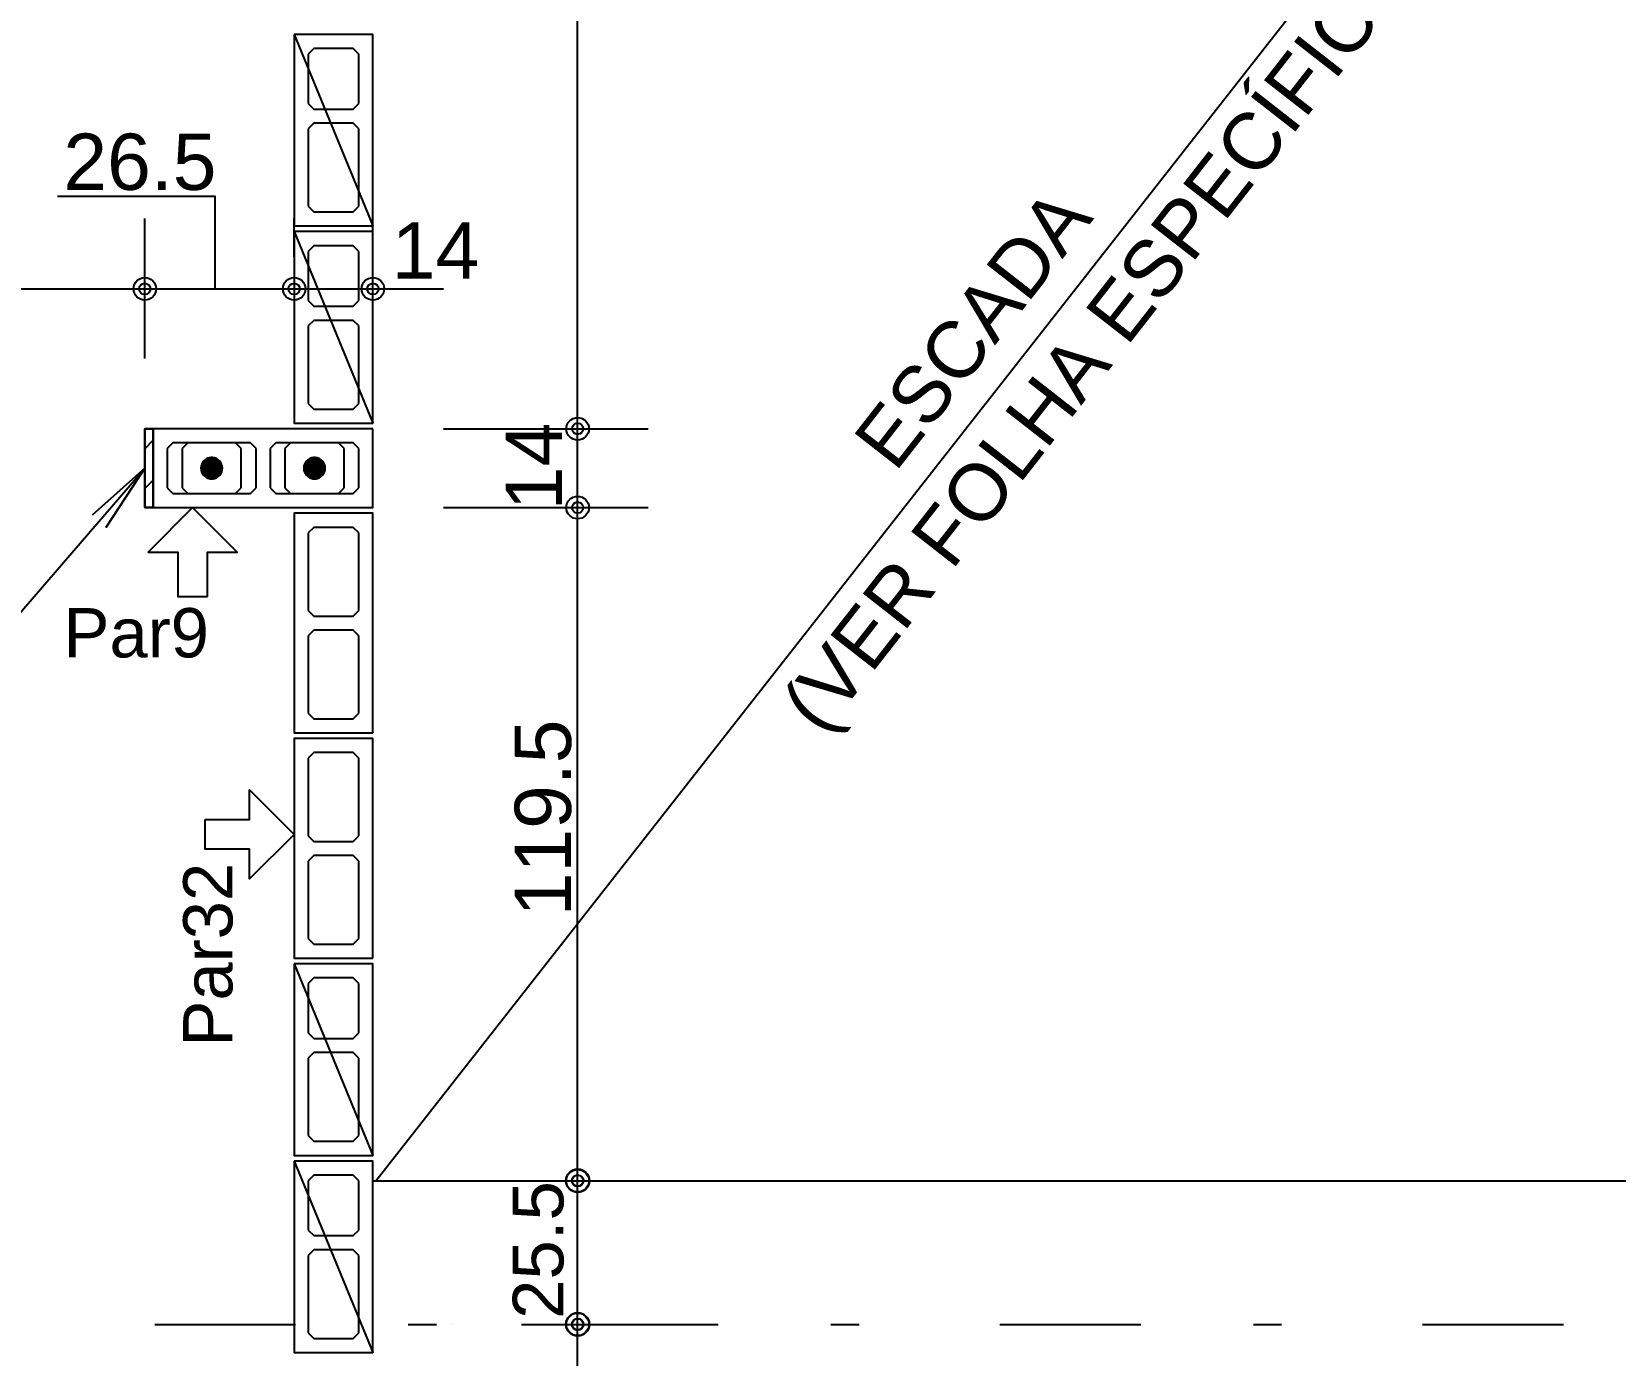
# Model space of a CAD drawing. Extents: x 0 to 119, y 0 to 84.
# Drawn here: x 39.93 to 45.55, y 55.22 to 59.92 of the extents above; entities that cross this region are included whole.
import ezdxf

# ---------------------------------------------------------------- set-up
doc = ezdxf.new("R2010")
doc.units = 0
doc.header["$MEASUREMENT"] = 0
doc.linetypes.add('ESTILO_TQS_0003', pattern=[1.5, 0.5, -0.4, 0.1, -0.5])
doc.linetypes.add('ESTILO_TQS_0005', pattern=[0.4, 0.3, -0.1])
for name, color, linetype in [('20', 1, 'CONTINUOUS'), ('27', 250, 'CONTINUOUS'), ('29', 9, 'CONTINUOUS'), ('3', 7, 'CONTINUOUS'), ('35', 255, 'CONTINUOUS')]:
    doc.layers.add(name, color=color, linetype=linetype)
doc.styles.add('TQS_ARIAL', font='arial.ttf')

msp = doc.modelspace()

# ---------------------------------------------------------------- linework, layer by layer
at = {"layer": '20', "color": 1, "linetype": 'ESTILO_TQS_0003'}
msp.add_line((13.369188, 55.32668), (48.726188, 55.32668), dxfattribs=at)
at = {"layer": '27', "color": 250, "linetype": 'ESTILO_TQS_0005'}
for points in [[(40.933704, 59.85668), (40.913704, 59.83668), (40.913704, 59.66168), (40.933704, 59.64168), (41.073704, 59.64168), (41.093704, 59.66168), (41.093704, 59.83668), (41.073704, 59.85668), (40.933704, 59.85668)], [(40.933704, 59.59168), (40.913704, 59.57168), (40.913704, 59.29668), (40.933704, 59.27668), (41.073704, 59.27668), (41.093704, 59.29668), (41.093704, 59.57168), (41.073704, 59.59168), (40.933704, 59.59168)], [(40.933704, 59.15668), (40.913704, 59.13668), (40.913704, 58.96168), (40.933704, 58.94168), (41.073704, 58.94168), (41.093704, 58.96168), (41.093704, 59.13668), (41.073704, 59.15668), (40.933704, 59.15668)], [(40.933704, 58.89168), (40.913704, 58.87168), (40.913704, 58.59668), (40.933704, 58.57668), (41.073704, 58.57668), (41.093704, 58.59668), (41.093704, 58.87168), (41.073704, 58.89168), (40.933704, 58.89168)], [(40.728704, 58.43668), (40.708704, 58.45668), (40.433704, 58.45668), (40.413704, 58.43668), (40.413704, 58.29668), (40.433704, 58.27668), (40.708704, 58.27668), (40.728704, 58.29668), (40.728704, 58.43668)], [(41.093704, 58.43668), (41.073704, 58.45668), (40.798704, 58.45668), (40.778704, 58.43668), (40.778704, 58.29668), (40.798704, 58.27668), (41.073704, 58.27668), (41.093704, 58.29668), (41.093704, 58.43668)], [(41.073704, 57.84168), (41.093704, 57.86168), (41.093704, 58.13668), (41.073704, 58.15668), (40.933704, 58.15668), (40.913704, 58.13668), (40.913704, 57.86168), (40.933704, 57.84168), (41.073704, 57.84168)], [(41.073704, 57.47668), (41.093704, 57.49668), (41.093704, 57.77168), (41.073704, 57.79168), (40.933704, 57.79168), (40.913704, 57.77168), (40.913704, 57.49668), (40.933704, 57.47668), (41.073704, 57.47668)], [(41.073704, 57.04168), (41.093704, 57.06168), (41.093704, 57.33668), (41.073704, 57.35668), (40.933704, 57.35668), (40.913704, 57.33668), (40.913704, 57.06168), (40.933704, 57.04168), (41.073704, 57.04168)], [(41.073704, 56.67668), (41.093704, 56.69668), (41.093704, 56.97168), (41.073704, 56.99168), (40.933704, 56.99168), (40.913704, 56.97168), (40.913704, 56.69668), (40.933704, 56.67668), (41.073704, 56.67668)], [(40.933704, 56.55668), (40.913704, 56.53668), (40.913704, 56.36168), (40.933704, 56.34168), (41.073704, 56.34168), (41.093704, 56.36168), (41.093704, 56.53668), (41.073704, 56.55668), (40.933704, 56.55668)], [(40.933704, 56.29168), (40.913704, 56.27168), (40.913704, 55.99668), (40.933704, 55.97668), (41.073704, 55.97668), (41.093704, 55.99668), (41.093704, 56.27168), (41.073704, 56.29168), (40.933704, 56.29168)], [(40.933704, 55.85668), (40.913704, 55.83668), (40.913704, 55.66168), (40.933704, 55.64168), (41.073704, 55.64168), (41.093704, 55.66168), (41.093704, 55.83668), (41.073704, 55.85668), (40.933704, 55.85668)], [(40.933704, 55.59168), (40.913704, 55.57168), (40.913704, 55.29668), (40.933704, 55.27668), (41.073704, 55.27668), (41.093704, 55.29668), (41.093704, 55.57168), (41.073704, 55.59168), (40.933704, 55.59168)]]:
    msp.add_lwpolyline(points, dxfattribs=at)
at = {"layer": '29', "color": 9, "linetype": 'Continuous'}
for p, q in [((40.333704, 58.435638), (40.363704, 58.465638)), ((40.333704, 58.294217), (40.363704, 58.324217))]:
    msp.add_line(p, q, dxfattribs=at)
msp.add_lwpolyline([(40.333704, 58.50668), (40.363704, 58.50668), (40.363704, 58.22668), (40.333704, 58.22668), (40.333704, 58.50668)], dxfattribs=at)
at = {"layer": '3', "color": 7, "linetype": 'Continuous'}
for p, q in [((41.153702, 55.83668), (46.243704, 62.32668)), ((40.863704, 59.90668), (41.143704, 59.22668)), ((40.863704, 59.20668), (41.143704, 58.52668)), ((40.486204, 58.45668), (40.466204, 58.43668)), ((40.466204, 58.43668), (40.466204, 58.29668)), ((40.656204, 58.45668), (40.486204, 58.45668)), ((40.676204, 58.43668), (40.656204, 58.45668)), ((40.676204, 58.29668), (40.676204, 58.43668)), ((40.851204, 58.45668), (40.831204, 58.43668)), ((40.831204, 58.43668), (40.831204, 58.29668)), ((41.021204, 58.45668), (40.851204, 58.45668)), ((41.041204, 58.43668), (41.021204, 58.45668)), ((41.041204, 58.29668), (41.041204, 58.43668)), ((40.466204, 58.29668), (40.486204, 58.27668)), ((40.656204, 58.27668), (40.676204, 58.29668)), ((40.831204, 58.29668), (40.851204, 58.27668)), ((41.021204, 58.27668), (41.041204, 58.29668)), ((40.486204, 58.27668), (40.656204, 58.27668)), ((40.851204, 58.27668), (41.021204, 58.27668)), ((40.863704, 56.60668), (41.143704, 55.92668)), ((40.863704, 55.90668), (41.143704, 55.22668)), ((41.143702, 55.83668), (46.263704, 55.83668))]:
    msp.add_line(p, q, dxfattribs=at)
for points in [[(40.863704, 59.90668), (40.863704, 59.22668), (41.143704, 59.22668), (41.143704, 59.90668), (40.863704, 59.90668)], [(40.863704, 59.20668), (40.863704, 58.52668), (41.143704, 58.52668), (41.143704, 59.20668), (40.863704, 59.20668)], [(40.363704, 58.50668), (40.333704, 58.50668), (40.333704, 58.22668), (40.363704, 58.22668), (40.363704, 58.50668)], [(41.143704, 58.50668), (40.363704, 58.50668), (40.363704, 58.22668), (41.143704, 58.22668), (41.143704, 58.50668)], [(40.571804, 58.36668), (40.571801, 58.366619), (40.571792, 58.366559), (40.571777, 58.3665), (40.571756, 58.366443), (40.571729, 58.366389), (40.571697, 58.366337), (40.57166, 58.366289), (40.571618, 58.366245), (40.571572, 58.366206), (40.571522, 58.366171), (40.571469, 58.366141), (40.571413, 58.366117), (40.571355, 58.366099), (40.571295, 58.366087), (40.571235, 58.366081), (40.571174, 58.366081), (40.571113, 58.366087), (40.571054, 58.366099), (40.570996, 58.366117), (40.57094, 58.366141), (40.570887, 58.366171), (40.570837, 58.366206), (40.570791, 58.366245), (40.570749, 58.366289), (40.570712, 58.366337), (40.57068, 58.366389), (40.570653, 58.366443), (40.570632, 58.3665), (40.570617, 58.366559), (40.570607, 58.366619), (40.570604, 58.36668), (40.609004, 58.36668), (40.60881, 58.370504), (40.608231, 58.374289), (40.607271, 58.377996), (40.605941, 58.381587), (40.604255, 58.385024), (40.602229, 58.388274), (40.599885, 58.391302), (40.597247, 58.394077), (40.594342, 58.396571), (40.591199, 58.398759), (40.587851, 58.400617), (40.584332, 58.402127), (40.580679, 58.403273), (40.576928, 58.404044), (40.573119, 58.404431), (40.56929, 58.404431), (40.56548, 58.404044), (40.56173, 58.403273), (40.558076, 58.402127), (40.554557, 58.400617), (40.551209, 58.398759), (40.548067, 58.396571), (40.545161, 58.394077), (40.542523, 58.391302), (40.540179, 58.388274), (40.538154, 58.385024), (40.536468, 58.381587), (40.535138, 58.377996), (40.534178, 58.374289), (40.533598, 58.370504), (40.533404, 58.36668), (40.571804, 58.36668)], [(40.570604, 58.36668), (40.570607, 58.366741), (40.570617, 58.366801), (40.570632, 58.36686), (40.570653, 58.366917), (40.57068, 58.366971), (40.570712, 58.367023), (40.570749, 58.367071), (40.570791, 58.367115), (40.570837, 58.367154), (40.570887, 58.367189), (40.57094, 58.367219), (40.570996, 58.367243), (40.571054, 58.367261), (40.571113, 58.367273), (40.571174, 58.367279), (40.571235, 58.367279), (40.571295, 58.367273), (40.571355, 58.367261), (40.571413, 58.367243), (40.571469, 58.367219), (40.571522, 58.367189), (40.571572, 58.367154), (40.571618, 58.367115), (40.57166, 58.367071), (40.571697, 58.367023), (40.571729, 58.366971), (40.571756, 58.366917), (40.571777, 58.36686), (40.571792, 58.366801), (40.571801, 58.366741), (40.571804, 58.36668), (40.533404, 58.36668), (40.533598, 58.362856), (40.534178, 58.359071), (40.535138, 58.355364), (40.536468, 58.351773), (40.538154, 58.348336), (40.540179, 58.345086), (40.542523, 58.342058), (40.545161, 58.339283), (40.548067, 58.336789), (40.551209, 58.334601), (40.554557, 58.332743), (40.558076, 58.331233), (40.56173, 58.330087), (40.56548, 58.329316), (40.56929, 58.328929), (40.573119, 58.328929), (40.576928, 58.329316), (40.580679, 58.330087), (40.584332, 58.331233), (40.587851, 58.332743), (40.591199, 58.334601), (40.594342, 58.336789), (40.597247, 58.339283), (40.599885, 58.342058), (40.602229, 58.345086), (40.604255, 58.348336), (40.605941, 58.351773), (40.607271, 58.355364), (40.608231, 58.359071), (40.60881, 58.362856), (40.609004, 58.36668), (40.570604, 58.36668)], [(40.936804, 58.36668), (40.936801, 58.366619), (40.936792, 58.366559), (40.936777, 58.3665), (40.936756, 58.366443), (40.936729, 58.366389), (40.936697, 58.366337), (40.93666, 58.366289), (40.936618, 58.366245), (40.936572, 58.366206), (40.936522, 58.366171), (40.936469, 58.366141), (40.936413, 58.366117), (40.936355, 58.366099), (40.936295, 58.366087), (40.936235, 58.366081), (40.936174, 58.366081), (40.936113, 58.366087), (40.936054, 58.366099), (40.935996, 58.366117), (40.93594, 58.366141), (40.935887, 58.366171), (40.935837, 58.366206), (40.935791, 58.366245), (40.935749, 58.366289), (40.935712, 58.366337), (40.93568, 58.366389), (40.935653, 58.366443), (40.935632, 58.3665), (40.935617, 58.366559), (40.935607, 58.366619), (40.935604, 58.36668), (40.974004, 58.36668), (40.97381, 58.370504), (40.973231, 58.374289), (40.972271, 58.377996), (40.970941, 58.381587), (40.969255, 58.385024), (40.967229, 58.388274), (40.964885, 58.391302), (40.962247, 58.394077), (40.959342, 58.396571), (40.956199, 58.398759), (40.952851, 58.400617), (40.949332, 58.402127), (40.945679, 58.403273), (40.941928, 58.404044), (40.938119, 58.404431), (40.93429, 58.404431), (40.93048, 58.404044), (40.92673, 58.403273), (40.923076, 58.402127), (40.919557, 58.400617), (40.916209, 58.398759), (40.913067, 58.396571), (40.910161, 58.394077), (40.907523, 58.391302), (40.905179, 58.388274), (40.903154, 58.385024), (40.901468, 58.381587), (40.900138, 58.377996), (40.899178, 58.374289), (40.898598, 58.370504), (40.898404, 58.36668), (40.936804, 58.36668)], [(40.935604, 58.36668), (40.935607, 58.366741), (40.935617, 58.366801), (40.935632, 58.36686), (40.935653, 58.366917), (40.93568, 58.366971), (40.935712, 58.367023), (40.935749, 58.367071), (40.935791, 58.367115), (40.935837, 58.367154), (40.935887, 58.367189), (40.93594, 58.367219), (40.935996, 58.367243), (40.936054, 58.367261), (40.936113, 58.367273), (40.936174, 58.367279), (40.936235, 58.367279), (40.936295, 58.367273), (40.936355, 58.367261), (40.936413, 58.367243), (40.936469, 58.367219), (40.936522, 58.367189), (40.936572, 58.367154), (40.936618, 58.367115), (40.93666, 58.367071), (40.936697, 58.367023), (40.936729, 58.366971), (40.936756, 58.366917), (40.936777, 58.36686), (40.936792, 58.366801), (40.936801, 58.366741), (40.936804, 58.36668), (40.898404, 58.36668), (40.898598, 58.362856), (40.899178, 58.359071), (40.900138, 58.355364), (40.901468, 58.351773), (40.903154, 58.348336), (40.905179, 58.345086), (40.907523, 58.342058), (40.910161, 58.339283), (40.913067, 58.336789), (40.916209, 58.334601), (40.919557, 58.332743), (40.923076, 58.331233), (40.92673, 58.330087), (40.93048, 58.329316), (40.93429, 58.328929), (40.938119, 58.328929), (40.941928, 58.329316), (40.945679, 58.330087), (40.949332, 58.331233), (40.952851, 58.332743), (40.956199, 58.334601), (40.959342, 58.336789), (40.962247, 58.339283), (40.964885, 58.342058), (40.967229, 58.345086), (40.969255, 58.348336), (40.970941, 58.351773), (40.972271, 58.355364), (40.973231, 58.359071), (40.97381, 58.362856), (40.974004, 58.36668), (40.935604, 58.36668)], [(40.555904, 57.910733), (40.555904, 58.068706), (40.661221, 58.068706), (40.503247, 58.22668), (40.345273, 58.068706), (40.450589, 58.068706), (40.450589, 57.910733), (40.555904, 57.910733)], [(41.143704, 57.42668), (41.143704, 58.20668), (40.863704, 58.20668), (40.863704, 57.42668), (41.143704, 57.42668)], [(41.143704, 56.62668), (41.143704, 57.40668), (40.863704, 57.40668), (40.863704, 56.62668), (41.143704, 56.62668)], [(40.547757, 57.118845), (40.705731, 57.118845), (40.705731, 57.224161), (40.863704, 57.066187), (40.705731, 56.908213), (40.705731, 57.013529), (40.547757, 57.013529), (40.547757, 57.118845)], [(40.863704, 56.60668), (40.863704, 55.92668), (41.143704, 55.92668), (41.143704, 56.60668), (40.863704, 56.60668)], [(40.863704, 55.90668), (40.863704, 55.22668), (41.143704, 55.22668), (41.143704, 55.90668), (40.863704, 55.90668)]]:
    msp.add_lwpolyline(points, dxfattribs=at)
for centre in [(40.571204, 58.36668), (40.936204, 58.36668)]:
    msp.add_circle(centre, 0.0372, dxfattribs=at)
for points in [[(40.571804, 58.36668), (40.533598, 58.370504), (40.533404, 58.36668)], [(40.570604, 58.36668), (40.533404, 58.36668), (40.533598, 58.362856)], [(40.571804, 58.36668), (40.534178, 58.374289), (40.533598, 58.370504)], [(40.570604, 58.36668), (40.533598, 58.362856), (40.534178, 58.359071)], [(40.571804, 58.36668), (40.535138, 58.377996), (40.534178, 58.374289)], [(40.570604, 58.36668), (40.534178, 58.359071), (40.535138, 58.355364)], [(40.571804, 58.36668), (40.536468, 58.381587), (40.535138, 58.377996)], [(40.570604, 58.36668), (40.535138, 58.355364), (40.536468, 58.351773)], [(40.571804, 58.36668), (40.538154, 58.385024), (40.536468, 58.381587)], [(40.570604, 58.36668), (40.536468, 58.351773), (40.538154, 58.348336)], [(40.571804, 58.36668), (40.540179, 58.388274), (40.538154, 58.385024)], [(40.570604, 58.36668), (40.538154, 58.348336), (40.540179, 58.345086)], [(40.571804, 58.36668), (40.542523, 58.391302), (40.540179, 58.388274)], [(40.570604, 58.36668), (40.540179, 58.345086), (40.542523, 58.342058)], [(40.571804, 58.36668), (40.545161, 58.394077), (40.542523, 58.391302)], [(40.570604, 58.36668), (40.542523, 58.342058), (40.545161, 58.339283)], [(40.571804, 58.36668), (40.548067, 58.396571), (40.545161, 58.394077)], [(40.570604, 58.36668), (40.545161, 58.339283), (40.548067, 58.336789)], [(40.571804, 58.36668), (40.551209, 58.398759), (40.548067, 58.396571)], [(40.570604, 58.36668), (40.548067, 58.336789), (40.551209, 58.334601)], [(40.571804, 58.36668), (40.554557, 58.400617), (40.551209, 58.398759)], [(40.570604, 58.36668), (40.551209, 58.334601), (40.554557, 58.332743)], [(40.571804, 58.36668), (40.558076, 58.402127), (40.554557, 58.400617)], [(40.570604, 58.36668), (40.554557, 58.332743), (40.558076, 58.331233)], [(40.571804, 58.36668), (40.56173, 58.403273), (40.558076, 58.402127)], [(40.570604, 58.36668), (40.558076, 58.331233), (40.56173, 58.330087)], [(40.571804, 58.36668), (40.56548, 58.404044), (40.56173, 58.403273)], [(40.570604, 58.36668), (40.56173, 58.330087), (40.56548, 58.329316)], [(40.571804, 58.36668), (40.56929, 58.404431), (40.56548, 58.404044)], [(40.570604, 58.36668), (40.56548, 58.329316), (40.56929, 58.328929)], [(40.571804, 58.36668), (40.573119, 58.404431), (40.56929, 58.404431)], [(40.570604, 58.36668), (40.56929, 58.328929), (40.573119, 58.328929)], [(40.570837, 58.367154), (40.570632, 58.36686), (40.570604, 58.36668)], [(40.570837, 58.367154), (40.570604, 58.36668), (40.570604, 58.36668)], [(40.570837, 58.367154), (40.570604, 58.36668), (40.570604, 58.36668)], [(40.570837, 58.367154), (40.570604, 58.36668), (40.570604, 58.36668)], [(40.570837, 58.367154), (40.570604, 58.36668), (40.570604, 58.36668)], [(40.570837, 58.367154), (40.570604, 58.36668), (40.570604, 58.36668)], [(40.570837, 58.367154), (40.570604, 58.36668), (40.570604, 58.36668)], [(40.570837, 58.367154), (40.570604, 58.36668), (40.570604, 58.36668)], [(40.570837, 58.367154), (40.570604, 58.36668), (40.570604, 58.36668)], [(40.570837, 58.367154), (40.570604, 58.36668), (40.570604, 58.36668)], [(40.570837, 58.367154), (40.570604, 58.36668), (40.570604, 58.36668)], [(40.570837, 58.367154), (40.570604, 58.36668), (40.570604, 58.36668)], [(40.570837, 58.367154), (40.570604, 58.36668), (40.570604, 58.36668)], [(40.570837, 58.367154), (40.570604, 58.36668), (40.570604, 58.36668)], [(40.570837, 58.367154), (40.570604, 58.36668), (40.570604, 58.36668)], [(40.570837, 58.367154), (40.570604, 58.36668), (40.570604, 58.36668)], [(40.570837, 58.367154), (40.570604, 58.36668), (40.570604, 58.36668)], [(40.570837, 58.367154), (40.570604, 58.36668), (40.570604, 58.36668)], [(40.570837, 58.367154), (40.570604, 58.36668), (40.570604, 58.36668)], [(40.570837, 58.367154), (40.570604, 58.36668), (40.570604, 58.36668)], [(40.570837, 58.367154), (40.570604, 58.36668), (40.570604, 58.36668)], [(40.570837, 58.367154), (40.570604, 58.36668), (40.570604, 58.36668)], [(40.570837, 58.367154), (40.570604, 58.36668), (40.570604, 58.36668)], [(40.570604, 58.36668), (40.573119, 58.328929), (40.609004, 58.36668)], [(40.570837, 58.367154), (40.57068, 58.366971), (40.570632, 58.36686)], [(40.570837, 58.367154), (40.570712, 58.367023), (40.57068, 58.366971)], [(40.570837, 58.367154), (40.570749, 58.367071), (40.570712, 58.367023)], [(40.570837, 58.367154), (40.570791, 58.367115), (40.570749, 58.367071)], [(40.570837, 58.367154), (40.570837, 58.367154), (40.570791, 58.367115)], [(40.570837, 58.367154), (40.570791, 58.367115), (40.570791, 58.367115)], [(40.570837, 58.367154), (40.570837, 58.367154), (40.570837, 58.367154)], [(40.571804, 58.36668), (40.571572, 58.366206), (40.571572, 58.366206)], [(40.571804, 58.36668), (40.571572, 58.366206), (40.571572, 58.366206)], [(40.571804, 58.36668), (40.571572, 58.366206), (40.571618, 58.366245)], [(40.571804, 58.36668), (40.571618, 58.366245), (40.571618, 58.366245)], [(40.571804, 58.36668), (40.571618, 58.366245), (40.57166, 58.366289)], [(40.571804, 58.36668), (40.57166, 58.366289), (40.571697, 58.366337)], [(40.571804, 58.36668), (40.571697, 58.366337), (40.571729, 58.366389)], [(40.571804, 58.36668), (40.571729, 58.366389), (40.571777, 58.3665)], [(40.571804, 58.36668), (40.571777, 58.3665), (40.571804, 58.36668)], [(40.609004, 58.36668), (40.573119, 58.404431), (40.571804, 58.36668)], [(40.571804, 58.36668), (40.571804, 58.36668), (40.571804, 58.36668)], [(40.571804, 58.36668), (40.571804, 58.36668), (40.571804, 58.36668)], [(40.571804, 58.36668), (40.571804, 58.36668), (40.571804, 58.36668)], [(40.571804, 58.36668), (40.571804, 58.36668), (40.571804, 58.36668)], [(40.571804, 58.36668), (40.571804, 58.36668), (40.571804, 58.36668)], [(40.571804, 58.36668), (40.571804, 58.36668), (40.571804, 58.36668)], [(40.571804, 58.36668), (40.571804, 58.36668), (40.571804, 58.36668)], [(40.571804, 58.36668), (40.571804, 58.36668), (40.571804, 58.36668)], [(40.571804, 58.36668), (40.571804, 58.36668), (40.571804, 58.36668)], [(40.571804, 58.36668), (40.571804, 58.36668), (40.571804, 58.36668)], [(40.571804, 58.36668), (40.571804, 58.36668), (40.571804, 58.36668)], [(40.571804, 58.36668), (40.571804, 58.36668), (40.571804, 58.36668)], [(40.571804, 58.36668), (40.571804, 58.36668), (40.571804, 58.36668)], [(40.571804, 58.36668), (40.571804, 58.36668), (40.571804, 58.36668)], [(40.571804, 58.36668), (40.571804, 58.36668), (40.571804, 58.36668)], [(40.571804, 58.36668), (40.571804, 58.36668), (40.571804, 58.36668)], [(40.571804, 58.36668), (40.571804, 58.36668), (40.571804, 58.36668)], [(40.571804, 58.36668), (40.571804, 58.36668), (40.571804, 58.36668)], [(40.571804, 58.36668), (40.571804, 58.36668), (40.571804, 58.36668)], [(40.571804, 58.36668), (40.571804, 58.36668), (40.571804, 58.36668)], [(40.571804, 58.36668), (40.571804, 58.36668), (40.571804, 58.36668)], [(40.609004, 58.36668), (40.576928, 58.404044), (40.573119, 58.404431)], [(40.609004, 58.36668), (40.573119, 58.328929), (40.576928, 58.329316)], [(40.609004, 58.36668), (40.580679, 58.403273), (40.576928, 58.404044)], [(40.609004, 58.36668), (40.576928, 58.329316), (40.580679, 58.330087)], [(40.609004, 58.36668), (40.584332, 58.402127), (40.580679, 58.403273)], [(40.609004, 58.36668), (40.580679, 58.330087), (40.584332, 58.331233)], [(40.609004, 58.36668), (40.587851, 58.400617), (40.584332, 58.402127)], [(40.609004, 58.36668), (40.584332, 58.331233), (40.587851, 58.332743)], [(40.609004, 58.36668), (40.591199, 58.398759), (40.587851, 58.400617)], [(40.609004, 58.36668), (40.587851, 58.332743), (40.591199, 58.334601)], [(40.609004, 58.36668), (40.594342, 58.396571), (40.591199, 58.398759)], [(40.609004, 58.36668), (40.591199, 58.334601), (40.594342, 58.336789)], [(40.609004, 58.36668), (40.597247, 58.394077), (40.594342, 58.396571)], [(40.609004, 58.36668), (40.594342, 58.336789), (40.597247, 58.339283)], [(40.609004, 58.36668), (40.599885, 58.391302), (40.597247, 58.394077)], [(40.609004, 58.36668), (40.597247, 58.339283), (40.599885, 58.342058)], [(40.609004, 58.36668), (40.602229, 58.388274), (40.599885, 58.391302)], [(40.609004, 58.36668), (40.599885, 58.342058), (40.602229, 58.345086)], [(40.609004, 58.36668), (40.604255, 58.385024), (40.602229, 58.388274)], [(40.609004, 58.36668), (40.602229, 58.345086), (40.604255, 58.348336)], [(40.609004, 58.36668), (40.605941, 58.381587), (40.604255, 58.385024)], [(40.609004, 58.36668), (40.604255, 58.348336), (40.605941, 58.351773)], [(40.609004, 58.36668), (40.607271, 58.377996), (40.605941, 58.381587)], [(40.609004, 58.36668), (40.605941, 58.351773), (40.607271, 58.355364)], [(40.609004, 58.36668), (40.608231, 58.374289), (40.607271, 58.377996)], [(40.609004, 58.36668), (40.607271, 58.355364), (40.608231, 58.359071)], [(40.609004, 58.36668), (40.60881, 58.370504), (40.608231, 58.374289)], [(40.609004, 58.36668), (40.608231, 58.359071), (40.60881, 58.362856)], [(40.936804, 58.36668), (40.898598, 58.370504), (40.898404, 58.36668)], [(40.935604, 58.36668), (40.898404, 58.36668), (40.898598, 58.362856)], [(40.936804, 58.36668), (40.899178, 58.374289), (40.898598, 58.370504)], [(40.935604, 58.36668), (40.898598, 58.362856), (40.899178, 58.359071)], [(40.936804, 58.36668), (40.900138, 58.377996), (40.899178, 58.374289)], [(40.935604, 58.36668), (40.899178, 58.359071), (40.900138, 58.355364)], [(40.936804, 58.36668), (40.901468, 58.381587), (40.900138, 58.377996)], [(40.935604, 58.36668), (40.900138, 58.355364), (40.901468, 58.351773)], [(40.936804, 58.36668), (40.903154, 58.385024), (40.901468, 58.381587)], [(40.935604, 58.36668), (40.901468, 58.351773), (40.903154, 58.348336)], [(40.936804, 58.36668), (40.905179, 58.388274), (40.903154, 58.385024)], [(40.935604, 58.36668), (40.903154, 58.348336), (40.905179, 58.345086)], [(40.936804, 58.36668), (40.907523, 58.391302), (40.905179, 58.388274)], [(40.935604, 58.36668), (40.905179, 58.345086), (40.907523, 58.342058)], [(40.936804, 58.36668), (40.910161, 58.394077), (40.907523, 58.391302)], [(40.935604, 58.36668), (40.907523, 58.342058), (40.910161, 58.339283)], [(40.936804, 58.36668), (40.913067, 58.396571), (40.910161, 58.394077)], [(40.935604, 58.36668), (40.910161, 58.339283), (40.913067, 58.336789)], [(40.936804, 58.36668), (40.916209, 58.398759), (40.913067, 58.396571)], [(40.935604, 58.36668), (40.913067, 58.336789), (40.916209, 58.334601)], [(40.936804, 58.36668), (40.919557, 58.400617), (40.916209, 58.398759)], [(40.935604, 58.36668), (40.916209, 58.334601), (40.919557, 58.332743)], [(40.936804, 58.36668), (40.923076, 58.402127), (40.919557, 58.400617)], [(40.935604, 58.36668), (40.919557, 58.332743), (40.923076, 58.331233)], [(40.936804, 58.36668), (40.92673, 58.403273), (40.923076, 58.402127)], [(40.935604, 58.36668), (40.923076, 58.331233), (40.92673, 58.330087)], [(40.936804, 58.36668), (40.93048, 58.404044), (40.92673, 58.403273)], [(40.935604, 58.36668), (40.92673, 58.330087), (40.93048, 58.329316)], [(40.936804, 58.36668), (40.93429, 58.404431), (40.93048, 58.404044)], [(40.935604, 58.36668), (40.93048, 58.329316), (40.93429, 58.328929)], [(40.936804, 58.36668), (40.938119, 58.404431), (40.93429, 58.404431)], [(40.935604, 58.36668), (40.93429, 58.328929), (40.938119, 58.328929)], [(40.935837, 58.367154), (40.935632, 58.36686), (40.935604, 58.36668)], [(40.935837, 58.367154), (40.935604, 58.36668), (40.935604, 58.36668)], [(40.935837, 58.367154), (40.935604, 58.36668), (40.935604, 58.36668)], [(40.935837, 58.367154), (40.935604, 58.36668), (40.935604, 58.36668)], [(40.935837, 58.367154), (40.935604, 58.36668), (40.935604, 58.36668)], [(40.935837, 58.367154), (40.935604, 58.36668), (40.935604, 58.36668)], [(40.935837, 58.367154), (40.935604, 58.36668), (40.935604, 58.36668)], [(40.935837, 58.367154), (40.935604, 58.36668), (40.935604, 58.36668)], [(40.935837, 58.367154), (40.935604, 58.36668), (40.935604, 58.36668)], [(40.935837, 58.367154), (40.935604, 58.36668), (40.935604, 58.36668)], [(40.935837, 58.367154), (40.935604, 58.36668), (40.935604, 58.36668)], [(40.935837, 58.367154), (40.935604, 58.36668), (40.935604, 58.36668)], [(40.935837, 58.367154), (40.935604, 58.36668), (40.935604, 58.36668)], [(40.935837, 58.367154), (40.935604, 58.36668), (40.935604, 58.36668)], [(40.935837, 58.367154), (40.935604, 58.36668), (40.935604, 58.36668)], [(40.935837, 58.367154), (40.935604, 58.36668), (40.935604, 58.36668)], [(40.935837, 58.367154), (40.935604, 58.36668), (40.935604, 58.36668)], [(40.935837, 58.367154), (40.935604, 58.36668), (40.935604, 58.36668)], [(40.935837, 58.367154), (40.935604, 58.36668), (40.935604, 58.36668)], [(40.935837, 58.367154), (40.935604, 58.36668), (40.935604, 58.36668)], [(40.935837, 58.367154), (40.935604, 58.36668), (40.935604, 58.36668)], [(40.935837, 58.367154), (40.935604, 58.36668), (40.935604, 58.36668)], [(40.935837, 58.367154), (40.935604, 58.36668), (40.935604, 58.36668)], [(40.935604, 58.36668), (40.938119, 58.328929), (40.974004, 58.36668)], [(40.935837, 58.367154), (40.93568, 58.366971), (40.935632, 58.36686)], [(40.935837, 58.367154), (40.935712, 58.367023), (40.93568, 58.366971)], [(40.935837, 58.367154), (40.935749, 58.367071), (40.935712, 58.367023)], [(40.935837, 58.367154), (40.935791, 58.367115), (40.935749, 58.367071)], [(40.935837, 58.367154), (40.935837, 58.367154), (40.935791, 58.367115)], [(40.935837, 58.367154), (40.935791, 58.367115), (40.935791, 58.367115)], [(40.935837, 58.367154), (40.935837, 58.367154), (40.935837, 58.367154)], [(40.936804, 58.36668), (40.936572, 58.366206), (40.936572, 58.366206)], [(40.936804, 58.36668), (40.936572, 58.366206), (40.936572, 58.366206)], [(40.936804, 58.36668), (40.936572, 58.366206), (40.936618, 58.366245)], [(40.936804, 58.36668), (40.936618, 58.366245), (40.936618, 58.366245)], [(40.936804, 58.36668), (40.936618, 58.366245), (40.93666, 58.366289)], [(40.936804, 58.36668), (40.93666, 58.366289), (40.936697, 58.366337)], [(40.936804, 58.36668), (40.936697, 58.366337), (40.936729, 58.366389)], [(40.936804, 58.36668), (40.936729, 58.366389), (40.936777, 58.3665)], [(40.936804, 58.36668), (40.936777, 58.3665), (40.936804, 58.36668)], [(40.974004, 58.36668), (40.938119, 58.404431), (40.936804, 58.36668)], [(40.936804, 58.36668), (40.936804, 58.36668), (40.936804, 58.36668)], [(40.936804, 58.36668), (40.936804, 58.36668), (40.936804, 58.36668)], [(40.936804, 58.36668), (40.936804, 58.36668), (40.936804, 58.36668)], [(40.936804, 58.36668), (40.936804, 58.36668), (40.936804, 58.36668)], [(40.936804, 58.36668), (40.936804, 58.36668), (40.936804, 58.36668)], [(40.936804, 58.36668), (40.936804, 58.36668), (40.936804, 58.36668)], [(40.936804, 58.36668), (40.936804, 58.36668), (40.936804, 58.36668)], [(40.936804, 58.36668), (40.936804, 58.36668), (40.936804, 58.36668)], [(40.936804, 58.36668), (40.936804, 58.36668), (40.936804, 58.36668)], [(40.936804, 58.36668), (40.936804, 58.36668), (40.936804, 58.36668)], [(40.936804, 58.36668), (40.936804, 58.36668), (40.936804, 58.36668)], [(40.936804, 58.36668), (40.936804, 58.36668), (40.936804, 58.36668)], [(40.936804, 58.36668), (40.936804, 58.36668), (40.936804, 58.36668)], [(40.936804, 58.36668), (40.936804, 58.36668), (40.936804, 58.36668)], [(40.936804, 58.36668), (40.936804, 58.36668), (40.936804, 58.36668)], [(40.936804, 58.36668), (40.936804, 58.36668), (40.936804, 58.36668)], [(40.936804, 58.36668), (40.936804, 58.36668), (40.936804, 58.36668)], [(40.936804, 58.36668), (40.936804, 58.36668), (40.936804, 58.36668)], [(40.936804, 58.36668), (40.936804, 58.36668), (40.936804, 58.36668)], [(40.936804, 58.36668), (40.936804, 58.36668), (40.936804, 58.36668)], [(40.936804, 58.36668), (40.936804, 58.36668), (40.936804, 58.36668)], [(40.974004, 58.36668), (40.941928, 58.404044), (40.938119, 58.404431)], [(40.974004, 58.36668), (40.938119, 58.328929), (40.941928, 58.329316)], [(40.974004, 58.36668), (40.945679, 58.403273), (40.941928, 58.404044)], [(40.974004, 58.36668), (40.941928, 58.329316), (40.945679, 58.330087)], [(40.974004, 58.36668), (40.949332, 58.402127), (40.945679, 58.403273)], [(40.974004, 58.36668), (40.945679, 58.330087), (40.949332, 58.331233)], [(40.974004, 58.36668), (40.952851, 58.400617), (40.949332, 58.402127)], [(40.974004, 58.36668), (40.949332, 58.331233), (40.952851, 58.332743)], [(40.974004, 58.36668), (40.956199, 58.398759), (40.952851, 58.400617)], [(40.974004, 58.36668), (40.952851, 58.332743), (40.956199, 58.334601)], [(40.974004, 58.36668), (40.959342, 58.396571), (40.956199, 58.398759)], [(40.974004, 58.36668), (40.956199, 58.334601), (40.959342, 58.336789)], [(40.974004, 58.36668), (40.962247, 58.394077), (40.959342, 58.396571)], [(40.974004, 58.36668), (40.959342, 58.336789), (40.962247, 58.339283)], [(40.974004, 58.36668), (40.964885, 58.391302), (40.962247, 58.394077)], [(40.974004, 58.36668), (40.962247, 58.339283), (40.964885, 58.342058)], [(40.974004, 58.36668), (40.967229, 58.388274), (40.964885, 58.391302)], [(40.974004, 58.36668), (40.964885, 58.342058), (40.967229, 58.345086)], [(40.974004, 58.36668), (40.969255, 58.385024), (40.967229, 58.388274)], [(40.974004, 58.36668), (40.967229, 58.345086), (40.969255, 58.348336)], [(40.974004, 58.36668), (40.970941, 58.381587), (40.969255, 58.385024)], [(40.974004, 58.36668), (40.969255, 58.348336), (40.970941, 58.351773)], [(40.974004, 58.36668), (40.972271, 58.377996), (40.970941, 58.381587)], [(40.974004, 58.36668), (40.970941, 58.351773), (40.972271, 58.355364)], [(40.974004, 58.36668), (40.973231, 58.374289), (40.972271, 58.377996)], [(40.974004, 58.36668), (40.972271, 58.355364), (40.973231, 58.359071)], [(40.974004, 58.36668), (40.97381, 58.370504), (40.973231, 58.374289)], [(40.974004, 58.36668), (40.973231, 58.359071), (40.97381, 58.362856)]]:
    msp.add_solid(points, dxfattribs=at)
at = {"layer": '35', "color": 255, "linetype": 'Continuous'}
for p, q in [((41.87031, 58.25668), (41.87031, 62.57668)), ((40.333704, 58.75668), (40.333704, 59.253452)), ((40.333704, 58.75668), (40.333704, 59.253452)), ((40.863704, 59.11668), (40.863704, 59.253452)), ((40.863704, 59.11668), (40.863704, 59.253452)), ((41.143704, 59.11668), (41.143704, 59.253452)), ((38.26366, 59.003452), (40.583704, 59.003452)), ((40.083704, 59.003452), (41.113704, 59.003452)), ((40.613704, 59.003452), (41.393704, 59.003452)), ((40.863704, 58.86668), (40.863704, 58.86668)), ((40.863704, 58.86668), (40.863704, 58.86668)), ((41.143704, 58.86668), (41.143704, 58.86668)), ((41.87031, 57.97668), (41.87031, 58.75668)), ((40.333704, 58.50668), (40.333704, 58.50668)), ((40.333704, 58.50668), (40.333704, 58.50668)), ((41.143704, 58.50668), (41.143704, 58.50668)), ((41.143704, 58.50668), (41.143704, 58.50668)), ((41.393704, 58.50668), (42.12031, 58.50668)), ((41.393704, 58.50668), (42.12031, 58.50668)), ((41.87031, 55.58668), (41.87031, 58.47668)), ((41.143704, 58.22668), (41.143704, 58.22668)), ((41.143704, 58.22668), (41.143704, 58.22668)), ((41.393704, 58.22668), (42.12031, 58.22668)), ((41.393704, 58.22668), (42.12031, 58.22668)), ((41.568702, 55.83668), (41.568702, 55.83668)), ((41.568702, 55.83668), (41.568702, 55.83668)), ((41.818702, 55.83668), (42.12031, 55.83668)), ((41.818702, 55.83668), (42.12031, 55.83668)), ((41.87031, 55.32668), (41.87031, 55.83668)), ((41.87031, 54.27668), (41.87031, 55.57668)), ((41.420756, 55.32668), (41.420756, 55.32668)), ((41.420756, 55.32668), (41.420756, 55.32668)), ((41.670756, 55.32668), (42.12031, 55.32668)), ((41.670756, 55.32668), (42.12031, 55.32668))]:
    msp.add_line(p, q, dxfattribs=at)
for points in [[(40.583704, 59.003452), (40.583704, 59.331436), (40.024223, 59.331436)], [(38.365087, 57.834368), (39.87521, 57.834368), (40.333704, 58.36668), (40.19667, 58.157583), (40.333704, 58.36668), (40.147221, 58.200175)]]:
    msp.add_lwpolyline(points, dxfattribs=at)
for centre, radius in [((40.333704, 59.003452), 0.04), ((40.333704, 59.003452), 0.04), ((40.863704, 59.003452), 0.04), ((40.863704, 59.003452), 0.04), ((41.143704, 59.003452), 0.04), ((40.333704, 59.003452), 0.02), ((40.333704, 59.003452), 0.02), ((40.863704, 59.003452), 0.02), ((40.863704, 59.003452), 0.02), ((41.143704, 59.003452), 0.02), ((41.87031, 58.50668), 0.04), ((41.87031, 58.50668), 0.04), ((41.87031, 58.50668), 0.02), ((41.87031, 58.50668), 0.02), ((41.87031, 58.22668), 0.04), ((41.87031, 58.22668), 0.04), ((41.87031, 58.22668), 0.02), ((41.87031, 58.22668), 0.02), ((41.87031, 55.83668), 0.041625), ((41.87031, 55.83668), 0.04), ((41.87031, 55.83668), 0.02075), ((41.87031, 55.83668), 0.02), ((41.87031, 55.32668), 0.041625), ((41.87031, 55.32668), 0.04), ((41.87031, 55.32668), 0.02075), ((41.87031, 55.32668), 0.02)]:
    msp.add_circle(centre, radius, dxfattribs=at)

# ---------------------------------------------------------------- texts
at = {"layer": '3', "color": 7, "linetype": 'Continuous', "style": 'TQS_ARIAL'}
for s, height, rotation, p in [('(VER FOLHA ESPECÍFICA)', 0.2, 52, (42.73936, 57.413386)), ('ESCADA', 0.2, 52, (42.997448, 58.348952)), ('Par32', 0.175, 90, (40.644954, 56.313325))]:
    msp.add_text(s, height=height, rotation=rotation, dxfattribs=at).set_placement(p)
msp.add_text('Par9', height=0.175, dxfattribs=at).set_placement((40.045228, 57.694828))
at = {"layer": '35', "color": 255, "linetype": 'Continuous', "style": 'TQS_ARIAL'}
for s, p in [('26.5', (40.044585, 59.354728)), ('14', (41.210381, 59.039836))]:
    msp.add_text(s, height=0.2, dxfattribs=at).set_placement(p)
for s, height, p in [('14', 0.2, (41.814616, 58.217165)), ('119.5', 0.2, (41.84678, 56.775194)), ('25.5', 0.18, (41.819935, 55.345826))]:
    msp.add_text(s, height=height, rotation=90, dxfattribs=at).set_placement(p)

doc.saveas('drawing.dxf')
